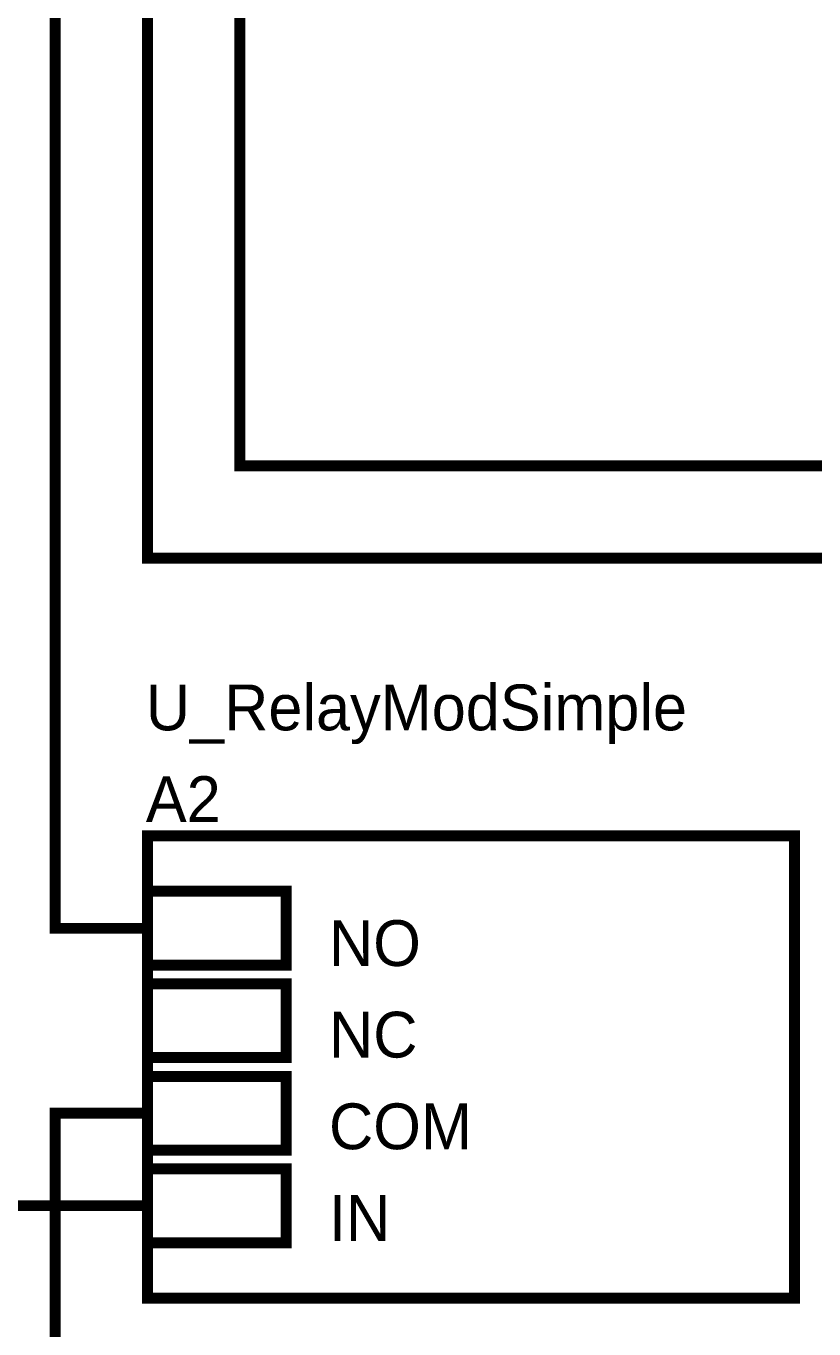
# Model space of a CAD drawing. Header units: inches. Extents: x 0 to 11.5, y 0 to 7.6.
# Drawn here: x 4.27 to 5.122, y 3.967 to 5.375 of the extents above; entities that cross this region are included whole.
import ezdxf

# ---------------------------------------------------------------- set-up
doc = ezdxf.new("R2010")
doc.units = ezdxf.units.IN
doc.header["$MEASUREMENT"] = 0
doc.layers.add('Sheet', color=255, linetype='Continuous')

msp = doc.modelspace()

# ---------------------------------------------------------------- linework, layer by layer
at = {"layer": 'Sheet'}
for points in [[(4.4009, 4.3997, 0.0118, 0.0118, 0), (4.301, 4.3997, 0.0118, 0.0118, 0), (4.301, 6.4996, 0.0118, 0.0118, 0), (5.2005, 6.4996, 0.0118, 0.0118, 0), (5.5002, 6.4996, 0.0118, 0.0118, 0)], [(1.1029, 4.9999, 0.0118, 0.0118, 0), (0.8027, 4.9999, 0.0118, 0.0118, 0), (0.8027, 6.2997, 0.0118, 0.0118, 0), (4.5008, 6.2997, 0.0118, 0.0118, 0), (4.5008, 4.8999, 0.0118, 0.0118, 0), (6.2, 4.8999, 0.0118, 0.0118, 0), (6.2, 4.0999, 0.0118, 0.0118, 0), (6.3998, 4.0999, 0.0118, 0.0118, 0)], [(1.1029, 5.2997, 0.0118, 0.0118, 0), (0.9026, 5.2997, 0.0118, 0.0118, 0), (0.9026, 6.1998, 0.0118, 0.0118, 0), (4.4009, 6.1998, 0.0118, 0.0118, 0), (4.4009, 4.8, 0.0118, 0.0118, 0), (5.2005, 4.8, 0.0118, 0.0118, 0), (5.2005, 4.0999, 0.0118, 0.0118, 0), (5.4003, 4.0999, 0.0118, 0.0118, 0)], [(3.1018, 5.1998, 0.0118, 0.0118, 0), (4.2011, 5.1998, 0.0118, 0.0118, 0), (4.2011, 4.0999, 0.0118, 0.0118, 0), (4.4009, 4.0999, 0.0118, 0.0118, 0)], [(4.4009, 4.1998, 0.0118, 0.0118, 0), (4.301, 4.1998, 0.0118, 0.0118, 0), (4.301, 2.9, 0.0118, 0.0118, 0), (4.9008, 2.9, 0.0118, 0.0118, 0)]]:
    msp.add_lwpolyline(points, format="xyseb", dxfattribs=at)
for points in [[(4.4009, 4.4997, 0.0118, 0.0118, 0), (5.1006, 4.4997, 0.0118, 0.0118, 0), (5.1006, 3.9999, 0.0118, 0.0118, 0), (4.4009, 3.9999, 0.0118, 0.0118, 0), (4.4009, 4.4997, 0.0118, 0.0118, 0)], [(4.4009, 4.4997, 0.0039, 0.0039, 0), (4.4009, 3.9999, 0.0039, 0.0039, 0), (5.1006, 3.9999, 0.0039, 0.0039, 0), (5.1006, 4.4997, 0.0039, 0.0039, 0), (4.4009, 4.4997, 0.0039, 0.0039, 0), (4.4009, 4.4997, 0.0039, 0.0039, 0)], [(4.5508, 4.44, 0.0118, 0.0118, 0), (4.5508, 4.3599, 0.0118, 0.0118, 0), (4.4009, 4.3599, 0.0118, 0.0118, 0), (4.4009, 4.44, 0.0118, 0.0118, 0), (4.5508, 4.44, 0.0118, 0.0118, 0)], [(4.4009, 4.44, 0.0039, 0.0039, 0), (4.4009, 4.3599, 0.0039, 0.0039, 0), (4.5508, 4.3599, 0.0039, 0.0039, 0), (4.5508, 4.44, 0.0039, 0.0039, 0), (4.4009, 4.44, 0.0039, 0.0039, 0), (4.4009, 4.44, 0.0039, 0.0039, 0)], [(4.5508, 4.3396, 0.0118, 0.0118, 0), (4.5508, 4.26, 0.0118, 0.0118, 0), (4.4009, 4.26, 0.0118, 0.0118, 0), (4.4009, 4.3396, 0.0118, 0.0118, 0), (4.5508, 4.3396, 0.0118, 0.0118, 0)], [(4.4009, 4.3396, 0.0039, 0.0039, 0), (4.4009, 4.26, 0.0039, 0.0039, 0), (4.5508, 4.26, 0.0039, 0.0039, 0), (4.5508, 4.3396, 0.0039, 0.0039, 0), (4.4009, 4.3396, 0.0039, 0.0039, 0), (4.4009, 4.3396, 0.0039, 0.0039, 0)], [(4.5508, 4.2396, 0.0118, 0.0118, 0), (4.5508, 4.16, 0.0118, 0.0118, 0), (4.4009, 4.16, 0.0118, 0.0118, 0), (4.4009, 4.2396, 0.0118, 0.0118, 0), (4.5508, 4.2396, 0.0118, 0.0118, 0)], [(4.4009, 4.2396, 0.0039, 0.0039, 0), (4.4009, 4.16, 0.0039, 0.0039, 0), (4.5508, 4.16, 0.0039, 0.0039, 0), (4.5508, 4.2396, 0.0039, 0.0039, 0), (4.4009, 4.2396, 0.0039, 0.0039, 0), (4.4009, 4.2396, 0.0039, 0.0039, 0)], [(4.5508, 4.1397, 0.0118, 0.0118, 0), (4.5508, 4.0596, 0.0118, 0.0118, 0), (4.4009, 4.0596, 0.0118, 0.0118, 0), (4.4009, 4.1397, 0.0118, 0.0118, 0), (4.5508, 4.1397, 0.0118, 0.0118, 0)], [(4.4009, 4.1397, 0.0039, 0.0039, 0), (4.4009, 4.0596, 0.0039, 0.0039, 0), (4.5508, 4.0596, 0.0039, 0.0039, 0), (4.5508, 4.1397, 0.0039, 0.0039, 0), (4.4009, 4.1397, 0.0039, 0.0039, 0), (4.4009, 4.1397, 0.0039, 0.0039, 0)]]:
    msp.add_lwpolyline(points, format="xyseb", close=True, dxfattribs=at)

# ---------------------------------------------------------------- texts
for s, height, p in [('U_RelayModSimple', 0.049534, (4.3991, 4.6138)), ('A2', 0.04953, (4.3991, 4.5147)), ('NO', 0.04953, (4.5972, 4.359)), ('NC', 0.04953, (4.5972, 4.26)), ('COM', 0.04953, (4.5972, 4.1609)), ('IN', 0.04953, (4.5972, 4.0618))]:
    msp.add_text(s, height=height, dxfattribs=at).set_placement(p)

doc.saveas('drawing.dxf')
